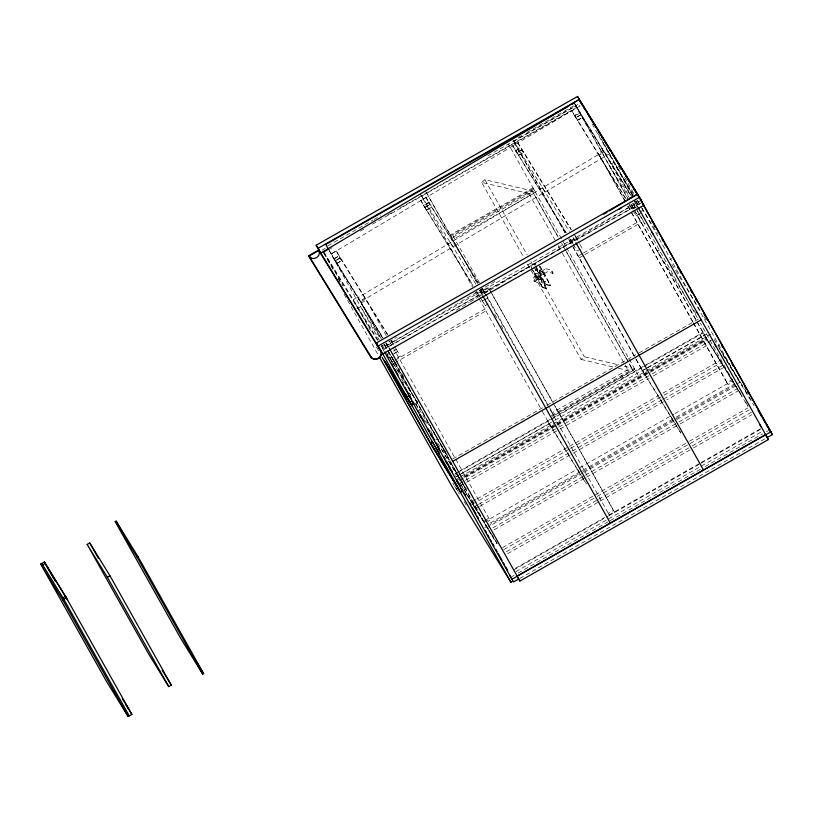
<?xml version="1.0" encoding="UTF-8"?>
<svg xmlns="http://www.w3.org/2000/svg" width="813" height="813" viewBox="0 0 813 813"><rect width="100%" height="100%" fill="white"/><g stroke="black" fill="none" stroke-linecap="round" stroke-linejoin="round"><path stroke-width="0.61" stroke-dasharray="4.07 3.05" d="M541.062 279.56L534.192 278.981L535.472 281.044L537.982 278.696M551.702 271.075L552.779 273.392M536.275 270.323L535.991 269.957M536.184 270.566L535.686 270.089M541.743 284.906L541.153 284.58L541.763 285.028M545.228 281.41L545.604 281.938M548.429 282.761L548.47 282.406M539.73 266.949L540.025 267.477M481.662 182.356L484.955 179.703L532.18 190.872L528.887 193.524L481.662 182.356L523.887 257.599M531.204 267.06L531.478 266.837A1.514 0.549 51.2 0 0 531.397 267.264M535.3 263.951L535.025 264.174A1.514 0.549 51.2 0 0 534.924 265.201L535.198 264.977A1.514 0.549 51.2 0 1 535.3 263.951L538.44 264.692M531.356 268.066L541.57 286.278A1.514 0.549 51.2 0 0 543.033 287.68L546.173 288.422A1.514 0.549 51.2 0 0 546.285 287.385L536.336 268.961A1.514 0.549 51.2 0 0 535.889 268.331M534.924 274.052L535.533 273.554M539.375 270.465L539.995 269.967M536.417 275.709C525.35 280.333 546.133 287.019 540.96 279.733M541.509 271.613L545.005 269.052M537.901 278.686A1.626 0.589 51.2 0 0 536.814 276.481A1.626 0.589 51.2 0 0 535.97 277.06A1.626 0.589 51.2 0 0 537.901 278.686L538.43 278.259A1.626 0.589 51.2 0 0 537.342 276.054A1.626 0.589 51.2 0 0 536.499 276.633A1.626 0.589 51.2 0 0 538.43 278.259M543.531 274.164A1.626 0.589 51.2 0 0 542.434 271.959A1.626 0.589 51.2 0 0 541.6 272.538A1.626 0.589 51.2 0 0 543.531 274.164L544.06 273.737A1.626 0.589 51.2 0 0 542.962 271.532A1.626 0.589 51.2 0 0 542.129 272.111A1.626 0.589 51.2 0 0 544.06 273.737M544.161 273.737L547.932 271.44L553.114 273.676M539.954 279.906L540.564 279.408M544.405 276.318L545.025 275.82M541.631 284.987L541.245 284.53L541.661 285.109M545.289 282.02L545.472 281.776M541.57 286.278L531.631 267.843M550.269 285.312L546.6 284.804A1.514 0.549 51.2 0 1 545.137 283.412L535.797 266.054M544.862 285.83L544.456 285.719M548.602 282.721L548.369 282.213L548.734 282.721M543.033 287.68L546.448 288.198A1.514 0.549 51.2 0 0 546.56 287.172L536.336 268.961M546.6 284.804L550.015 285.333A1.514 0.549 51.2 0 0 550.127 284.306L539.903 266.095M549.74 285.556A1.514 0.549 51.2 0 0 549.842 284.52L550.127 284.306M546.173 288.422L546.702 288.178M527.617 264.235L581.021 359.397L584.303 356.744L618.215 364.773M618.551 368.279L628.246 370.565L631.538 367.923L561.864 243.788M332.029 247.731L328.777 249.672L383.014 337.873M381.175 346.46L384.458 344.509M388.817 341.917L396.459 337.385M494.934 281.44L387.588 345.301L390.098 349.549L386.185 343.177M456.245 310.2L469.253 302.456M470.341 301.816L481.184 295.363M479.65 290.465L482.261 294.723L635.868 203.331M327.822 245.811L372.903 220.15M374 219.52L380.606 215.77M518.044 137.519L522.444 135.019M526.844 132.509L575.228 104.968L631.183 195.953M322.039 250.18L325.139 248.412M487.749 155.842L580.889 102.814M513.714 141.33L575.838 105.964M387.913 214.866L394.529 211.106M400.047 207.965L579.781 105.639M360.23 231.126L364.722 228.575M372.425 224.195L582.118 104.806M565.685 232.244L512.779 145.801L517.952 142.854L571.488 229.886M424.996 207.508L429.965 204.683L428.573 202.396L431.357 207.345L426.388 210.171L420.819 200.506L426.002 197.559L478.207 282.446M387.791 334.773L336.247 250.963L331.064 253.91L382.618 337.73M625.959 198.819L571.763 110.7L574.445 115.487L579.618 112.54L631.173 196.35M574.781 115.832L579.75 112.997M515.462 150.578L520.635 147.631L570.868 229.296M515.798 150.923L520.767 148.098M580.746 114.592L575.939 117.702L580.909 114.877L579.517 112.601M478.247 282.934L428.685 202.335L423.502 205.283L473.075 285.881M521.763 149.683L516.946 152.793L521.926 149.968L520.533 147.692M428.817 202.803L423.837 205.638L426.388 210.171M424.833 207.224L429.965 204.683M577.332 120.375L582.301 117.539L577.332 120.375L574.547 115.426M334.082 259.032L339.051 256.207M518.277 155.344L523.318 152.631L518.348 155.466L515.564 150.517L516.946 152.793M340.047 257.792L335.241 260.912L340.21 258.077M426.317 210.059L431.357 207.345M336.562 263.453L341.602 260.749L336.633 263.575L333.848 258.625M450.615 235.851L533.45 188.697M479.507 282.761L452.953 235.709L532.058 190.679L557.992 236.624M624.76 200.648L598.144 153.23L603.327 150.283L629.933 197.701M598.144 153.23L599.374 155.222L604.547 152.275M533.775 193.464L454.67 238.504L452.953 235.709M606.346 155.578L610.075 153.454M361.196 302.924L366.378 299.967M356.897 308.706L360.626 306.582L380.23 338.462M383.939 351.125L382.08 347.812L640.939 200.445M488.572 287.904L483.4 290.851L609.486 515.361L608.266 513.369L613.439 510.422L614.669 512.414L488.572 287.904L489.812 290.119M570.279 239.286L571.6 241.431L576.773 238.483L577.85 240.394M388.36 346.663L636.864 205.191M641.122 203.026L383.309 349.803L382.08 347.812M484.619 292.843L489.802 289.895M632.138 209.073L637.107 206.238M637.27 206.522L632.301 209.358L629.262 204.195M393.431 351.145L396.419 349.448L393.594 351.429M485.432 299.154L482.322 300.922L480.717 298.056M484.507 299.895L487.485 298.198L486.174 296.044M640.4 211.868L643.195 210.272M394.64 353.147L397.74 351.379L396.134 348.513M633.368 211.065L636.081 215.892L640.969 212.935M392.76 354.438L397.73 351.602L391.134 340.627M636.081 215.892L639.059 214.195M580.076 249.286L577.088 250.983L574.385 246.156M389.762 357.954L391.622 356.887L465.341 488.135M488.044 303.879L485.066 305.576L488.115 303.991M397.293 357.842L400.352 356.267L397.638 351.44M391.703 362.131L393.899 360.891M394.996 360.261L484.894 309.082L485.991 310.881L396.094 362.059M582.433 253.544L578.073 256.034L579.181 257.823L583.541 255.343M583.531 252.924L640.207 220.658L641.305 222.457L584.628 254.723M392.801 363.929L394.996 362.679M659.262 250.069L657.402 251.136L697.259 315.952M418.847 400.911L416.988 401.978L387.577 354.153L389.437 353.096L399.62 369.661M415.717 404.335L417.679 403.218M669.81 259.682L671.67 258.625M435.727 439.863L437.597 438.807L446.256 453.115M452.719 458.939L542.617 407.76M547.007 405.26L635.807 354.712M639.089 352.842L700.125 318.096M551.407 415.534L634.242 368.38L635.959 371.165M551.895 416.337L634.729 369.173M633.124 370.515L631.406 367.72L552.301 412.76L554.019 415.545L633.124 370.515L627.534 360.555M458.888 471.347L454.487 473.847L455.808 476.001M459.985 470.717L702.991 332.375L741.161 394.488M454.762 474.325L456.957 473.075M458.044 472.455L703.255 332.852M455.951 476.631L460.341 474.131M461.449 473.501L553.805 420.921M554.903 420.301L646.172 368.34M647.27 367.71L707.554 333.391M456.073 476.835L458.258 475.585M459.355 474.965L549.253 423.786M646.802 368.248L642.443 370.728L571.763 244.804M647.89 367.628L704.566 335.363M457.17 478.623L459.375 477.373M460.463 476.753L710.847 334.204M457.597 479.66L706.101 338.188L706.588 338.991L650.512 370.911M464.69 476.703L555.95 424.742M557.047 424.122L649.414 371.541M459.497 479.995L462.8 478.115M463.898 477.485L556.255 424.904M557.362 424.284L649.719 371.693M650.817 371.074L706.893 339.143M459.731 480.788L556.488 425.697M557.586 425.077L707.127 339.946L748.011 406.409M459.853 483.41L464.253 480.9M465.351 480.28L557.718 427.689M558.816 427.069L651.172 374.488M652.28 373.858L713.529 338.991M461.083 485.402L465.473 482.892M466.581 482.272L558.938 429.691M560.035 429.061L649.099 378.36M653.5 375.85L709.576 343.929L635.736 212.528M463.989 490.361L467.821 488.176M718.082 345.708L719.942 344.641M475.971 499.538L471.57 502.038L475.473 508.806L478.776 506.936M477.068 498.908L568.328 446.947M569.435 446.327L658.5 395.616M662.89 393.116L720.074 360.566L722.757 365.342L664.475 398.522M472.8 504.03L569.557 448.949M570.655 448.319L663.022 395.738M664.119 395.108L721.294 362.557L723.977 367.334L666.802 399.884M474.253 506.814L477.546 504.944M478.654 504.314L571.011 451.733M572.108 451.103L663.378 399.153M479.873 506.306L572.24 453.725M573.338 453.095L665.705 400.514M484.589 520.554L488.735 518.196L489.954 520.198L487.891 521.377M693.459 323.066L726.873 382.618L732.056 379.671M484.172 522.139L577.352 469.091L579.771 473.39L489.873 524.568M579.547 467.841L673.814 414.183M674.902 413.553L732.665 380.667M726.873 382.618L728.102 384.62L733.285 381.663M490.371 522.942L581.63 470.991M582.728 470.361L675.095 417.78M676.192 417.15L734.464 383.98M484.721 527.505L486.581 526.448L387.557 349.986M583.053 471.52L735.084 384.976M736.944 383.909L739.739 382.323L640.715 205.862M582.86 472.983L487.19 527.444L489.873 532.22M583.958 472.353L735.694 385.972M493.044 527.728L584.313 475.768M585.411 475.138L677.778 422.557M678.875 421.937L737.147 388.756M494.274 529.72L585.533 477.759M586.64 477.129L678.997 424.549M680.095 423.929L738.377 390.748L700.42 323.208M502.566 547.606L688.387 441.815M689.495 441.195L747.767 408.014M503.796 549.598L596.153 497.017M597.25 496.387L750.094 409.376M506.347 551.763L597.616 499.802M598.714 499.182L691.07 446.591M692.168 445.971L751.547 412.171M507.576 553.755L598.835 501.794M599.933 501.174L692.3 448.593M693.398 447.963L751.679 414.782M515.513 568.236L604.577 517.525M608.967 515.025L700.237 463.064M701.334 462.445L761.811 428.014M513.582 569.964L608.134 516.123M608.957 515.666L700.501 463.542M701.04 463.237L760.988 429.112M515.869 571.641L762.167 431.429M511.844 576.62L514.131 575.319M518.186 573.013L608.083 521.834M610.278 520.584L701.273 468.786M705.115 466.591L762.309 434.03M766.354 431.733L768.631 430.433M519.771 578.419L764.972 438.817M545.736 268.768L550.381 269.743L553.114 272.477M539.903 266.928L540.096 267.416M624.272 366.206L631.538 367.923M581.021 359.397L613.713 367.13M544.507 285.393L544.74 285.658M633.388 194.337L613.785 162.458L609.12 165.11L628.734 196.99M637.311 200.709L641.233 207.081M641.884 208.148L657.575 233.646M574.537 103.454L632.707 198.026M634.475 201.726L638.439 208.169L634.303 200.608M671.863 264.418L701.273 312.233M703.885 316.491L705.847 319.672M632.646 203.362L636.569 209.734M637.229 210.801L645.065 223.555M714.149 339.58L743.895 387.933M744.556 389.01L745.877 391.155M719.475 348.655L742.615 386.266M745.257 390.565L751.202 400.24M722.747 354.692L754.118 405.697M574.445 115.487L625.99 199.297M629.303 204.673L633.266 211.116M704.444 335.159L742.025 396.256M745.541 401.978L748.153 406.226M574.791 235.262L576.773 238.483M574.832 235.74L579.456 243.27M581.986 248.036L579.445 243.494M513.094 140.009L569.303 231.39M574.74 240.557L573.632 238.758L575.492 242.071M512.779 145.801L566.315 232.833M569.659 238.687L574.283 246.217M509.639 146.076L508.41 144.084L638.368 375.474L637.148 373.482M641.132 368.218L680.999 433.044M642.321 370.535L680.796 433.095M621.61 375.576L623.327 378.36M482.18 288.9L484.822 293.198L479.64 296.145L476.997 291.847M481.55 288.3L486.174 295.83M475.829 284.093L420.931 194.835L423.441 199.083M421.632 196.177L420.524 194.388L472.516 287.03M481.55 293.605L480.442 291.816L482.302 295.119M420.819 200.506L473.034 285.393M476.377 291.257L481.001 298.778M481.205 298.869L482.516 301.034M547.942 421.276L586.508 483.969M549.131 423.583L586.305 484.02M391.094 340.149L395.067 346.602M387.171 334.184L338.818 255.8L341.602 260.749M385.921 343.096L389.884 349.549M381.988 337.131L333.747 258.686L338.93 255.739L336.247 250.963M385.962 343.584L388.604 347.873M384.153 344.834L388.075 351.206M388.726 352.273L396.571 365.027M401.795 373.523L403.756 376.714M388.929 356.46L417.801 403.533M323.777 251.888L378.025 340.078M381.297 345.393L384.458 350.83M323.259 252.182L377.456 340.291M408.898 392.608L410.209 394.732M415.433 403.228L447.455 455.3M437.689 443.044L463.115 484.385M441.124 448.857L465.961 489.243M460.046 482.922L491.103 533.43M491.499 534.019L497.241 543.399M461.093 485.005L491.154 533.887M491.814 534.944L497.038 543.45M466.459 494.152L496.865 543.582M455.961 488.024L458.603 492.322M454.68 486.357L459.426 493.999M464.05 501.519L466.692 505.818M575.167 104.511L577.047 107.692L331.287 253.91L329.397 250.729M542.505 187.823L545.015 192.071M513.725 141.066L515.605 144.247M479.751 290.475L482.261 294.723M450.341 242.66L452.851 246.898M618.439 166.157L620.908 170.567M624.628 177.183L633.906 193.728M637.626 200.344L640.095 204.754M601.305 139.003L632.87 195.242M635.959 200.76L639.059 206.278M598.226 133.698L599.455 135.903M603.175 142.519L632.88 195.455M635.969 200.974L639.069 206.492M592.118 123.85L632.351 195.537M635.441 201.055L638.54 206.573M632.961 202.996L635.502 207.63M636.061 208.514L698.011 319.021M574.263 102.977L627.687 198.189M631.406 204.815L635.116 211.431M575.228 104.968L627.819 198.616M630.797 203.921L707.127 339.946M599.374 155.222L624.75 200.435M627.839 205.953L630.939 211.461M631.559 212.569L692.828 321.755M693.448 322.852L728.102 384.62M627.849 206.167L692.839 321.968M517.952 142.854L523.318 152.631M670.542 416.043L672.961 420.341M571.6 241.431L573.206 244.296M564.944 232.457L513.592 141.137L565.086 232.874M569.283 240.181L635.502 358.187M636.122 359.285L643.55 372.527M568.673 239.286L571.275 243.9M561.722 243.26L564.822 248.788M565.442 249.896L626.914 359.448M532.058 190.679L558.135 237.152M528.887 193.524L554.974 239.998M558.074 245.526L561.803 252.172M562.423 253.27L624.516 363.929M625.136 365.037L628.246 370.565M539.629 266.318L549.842 284.52M535.523 266.268L545.137 283.412M484.955 179.703L527.18 254.947M530.909 261.583L533.389 266.014M534.009 267.121L584.303 356.744M490.432 291.227L552.555 401.927M553.186 403.035L613.439 510.422M482.607 288.3L549.202 407.222M549.669 407.801L554.019 415.545M426.805 193.23L477.556 283.666M480.646 289.184L483.745 294.692M494.711 314.245L496.58 317.568M500.93 325.312L503.41 329.743M425.575 191.238L477.566 283.879M480.574 289.306L483.755 294.906M426.002 197.559L428.685 202.335M482.424 300.861L485.137 305.688M475.483 292.345L542.312 411.236M542.444 411.652L550.36 425.575M386.266 335.606L365.149 297.975L359.976 300.922L381.084 338.554M389.356 340.921L392.476 346.673M393.075 347.558L455.199 458.441M455.798 459.325L489.954 520.198M386.338 343.035L388.492 347.07M381.368 338.96L357.852 297.05L353.188 299.702L370.515 330.586M384.458 344.468L387.283 349.397M384.193 344.082L387.293 349.62M387.923 350.728L483.552 521.143M485.971 525.452L488.654 530.228M390.128 358.706L392.608 363.116M401.561 378.98L404.051 383.411M409.64 393.37L410.88 395.585M415.85 404.437L418.339 408.868M424.549 419.935L426.408 423.258M430.758 431.012L433.248 435.433M329.062 250.333L379.204 339.875M382.283 345.179L387.852 355.108M324.397 252.985L342.964 286.074M323.879 253.28L333.167 269.825M338.117 278.646L340.007 282.02M376.49 347.029L379.092 351.653M452.902 483.186L454.142 485.402M344.143 294.255L378.878 356.155M531.102 267.264A1.514 0.549 51.2 0 1 531.458 267.04M535.615 268.554A1.514 0.549 51.2 0 1 536.062 269.184M543.308 287.456A1.514 0.549 51.2 0 1 541.844 286.054M546.875 284.591A1.514 0.549 51.2 0 1 545.411 283.188M603.947 151.269L358.177 297.487L360.687 301.735L606.457 155.517L603.947 151.269M532.962 187.894L450.128 235.048L451.835 237.843L534.669 190.689L532.962 187.894M534.385 281.369L533.877 280.78L534.385 281.369M574.425 239.886L573.114 237.762L574.425 239.886M535.045 275.709A3.872 1.402 51.2 0 0 539.639 280.099A3.872 1.402 51.2 0 0 537.627 275.119A3.872 1.402 51.2 0 0 535.045 275.709M535.665 275.221A3.872 1.402 51.2 0 0 540.259 279.601A3.872 1.402 51.2 0 0 538.236 274.621A3.872 1.402 51.2 0 0 535.665 275.221M540.117 271.633A3.872 1.402 51.2 0 0 544.71 276.024A3.872 1.402 51.2 0 0 542.698 271.034A3.872 1.402 51.2 0 0 540.117 271.633M539.497 272.131A3.872 1.402 51.2 0 0 544.1 276.511A3.872 1.402 51.2 0 0 542.078 271.532A3.872 1.402 51.2 0 0 539.497 272.131M542.017 271.898A1.697 0.61 51.2 0 0 544.029 273.818A1.697 0.61 51.2 0 0 543.145 271.644A1.697 0.61 51.2 0 0 542.017 271.898"/><path stroke-width="1.22" d="M603.774 214.195L607.047 212.254M609.222 210.953L637.595 194.094L376.317 342.974L379 347.751M318.086 248.3L320.769 253.077L579.364 99.42L577.535 96.442L316.196 245.231L318.086 248.3L579.364 99.42L639.536 197.264L643.998 205.191L382.659 353.98L381.338 351.836M568.765 106.107L325.759 244.449L328.442 249.225L323.259 252.182M572.057 104.227L574.263 102.977M308.523 255.902L318.879 250.008L380.88 350.82A5.955 5.478 -31.6 0 1 378.391 358.553A5.955 5.478 -31.6 0 1 370.525 356.714L308.523 255.902A5.955 5.478 -31.6 0 0 309.397 257.04M376.317 342.974L378.197 346.043L639.536 197.264M618.906 209.368L621.112 208.118M370.525 356.714L370.84 356.541A5.6 5.152 -31.6 0 0 378.228 358.259A5.6 5.152 -31.6 0 0 380.575 351.003L380.88 350.82M40.65 564.08L44.38 561.956L66.432 597.819L62.703 599.943L40.65 564.08L106.086 680.694L128.149 716.558L131.869 714.434L65.507 596.305L62.916 597.779M115.202 521.641L116.127 521.103L138.19 556.966L203.626 673.581L202.691 674.109L180.638 638.246L115.202 521.641L137.255 557.505L202.691 674.109M42.723 564.944L45.304 563.47L49.634 571.173M87.174 544.425L89.765 542.952L109.958 575.787L171.319 685.135L168.728 686.609L148.535 653.774L87.174 544.425L107.367 577.26L168.728 686.609M137.255 557.505L138.19 556.966M107.367 577.26L109.958 575.787M512.962 581.031L510.889 582.21L460.473 492.363L431.063 444.548L382.09 357.283L411.5 405.098L413.563 403.919M452.729 461.357L701.233 319.885M460.473 492.363L462.536 491.184M517.098 576.061L765.592 434.579M640.939 200.445L770.897 431.835L512.038 579.202L509.497 575.065M518.674 579.039L513.491 581.986L384.549 352.009M765.561 434.701L767.177 437.567L772.35 434.62L638.256 195.669L579.435 100.029M516.692 575.817L519.903 581.031L768.397 439.559L638.103 207.396M580.218 101.229L642.219 202.041M583.439 106.96L585.421 110.182M587.403 113.403L592.687 122.001M594.008 124.155L596 127.377M597.982 130.598L599.964 133.82M601.285 135.974L603.266 139.196M605.248 142.417L606.569 144.572M607.89 146.716L610.533 151.015M611.854 153.169L621.112 168.21M622.433 170.354L631.681 185.405M633.002 187.549L634.983 190.77M636.315 192.925L638.957 197.224M763.061 419.102L770.897 431.835M766.405 424.955L772.35 434.62M714.912 344.641L716.212 346.765M759.83 424.793L761.151 426.937M767.177 437.567L768.397 439.559M408.268 395.301L409.65 397.547M411.581 400.687L413.055 403.329M377.374 345.403L378.695 347.547M318.564 250.191L380.575 351.003M385.189 361.866L411.703 404.986M384.996 361.795L412.516 406.541M439.487 453.471L432.313 441.805L430.453 442.872L458.491 488.461M460.575 488.003L461.886 490.127M510.889 582.21L452.069 486.581L379.498 357.253M370.84 356.541L308.838 255.719A5.6 5.152 -31.6 0 0 310.749 257.599M197.142 663.032L203.626 673.581M162.204 670.308L171.319 685.135M47.347 567.108L67.54 599.943M41.788 563.429L63.851 599.293L129.287 715.907M122.387 698.692L128.901 709.282M125.73 704.444L131.869 714.434M651.559 220.597L652.798 222.803M654.038 225.008L655.268 227.213M662.077 239.337L663.317 241.542M664.556 243.758L665.796 245.963M677.554 266.918L678.794 269.123M680.024 271.329L681.264 273.534M690.552 290.078L691.792 292.284M695.501 298.899L696.741 301.105M703.55 313.229L704.78 315.444M706.019 317.649L707.259 319.855M721.497 345.22L722.737 347.425M732.015 363.97L733.255 366.175M744.393 386.023L746.253 389.336M747.493 391.541L748.722 393.746M758.011 410.291L761.72 416.906M577.535 96.442L582.128 105.019M651.853 232.071L653.093 234.276M696.416 311.47L697.645 313.676M575.97 242.762L703.469 469.955M482.79 295.81L610.278 523.003M389.6 348.868L519.903 581.031M386.937 355.24L388.167 357.446M391.886 364.061L393.126 366.267M394.356 368.472L398.075 375.088M402.405 382.811L403.644 385.016M404.884 387.222L408.593 393.838M409.833 396.043L411.693 399.356M412.923 401.561L414.163 403.766M417.882 410.382L419.112 412.587M420.351 414.793L424.071 421.408M428.4 429.132L429.64 431.337M430.87 433.542L434.589 440.158M435.829 442.363L439.538 448.979M443.868 456.703L445.107 458.908M446.347 461.113L450.056 467.729M451.296 469.934L452.536 472.14M456.865 479.863L460.585 486.479M461.814 488.684L463.054 490.889M464.294 493.095L465.534 495.3M469.863 503.023L471.103 505.229M472.343 507.434L476.052 514.05M477.292 516.255L478.532 518.46M485.341 530.594L486.581 532.8M487.81 535.005L489.05 537.21M490.29 539.415L491.53 541.621M492.769 543.826L493.999 546.031M495.859 549.344L497.099 551.549M498.339 553.755L502.048 560.37M503.288 562.576L504.527 564.781M505.757 566.986L507.617 570.299M419.975 415.443L421.215 417.658M427.425 428.725L428.675 430.941M430.534 434.264L431.774 436.479M437.994 447.546L439.853 450.869M446.063 461.936L447.302 464.152M449.172 467.465L450.412 469.68M456.621 480.757L457.871 482.963M405.606 394.214L406.846 396.419M408.085 398.634L460.676 492.251L431.266 444.426L384.478 360.952M381.246 351.196L411.5 405.098M378.197 346.043L382.659 353.98M316.196 245.231L320.088 252.172M116.127 521.103L123.535 534.304M89.765 542.952L98.444 558.419M50.863 573.368L52.103 575.574M53.333 577.769L55.182 581.071M44.38 561.956L51.168 574.059M52.408 576.254L53.638 578.46M62.703 599.943L128.149 716.558M318.879 250.008A5.955 5.478 -31.6 0 1 319.529 252.792M318.737 250.465L309.011 256.004A5.6 5.152 -31.6 0 0 316.389 257.721A5.6 5.152 -31.6 0 0 318.737 250.465"/></g></svg>
